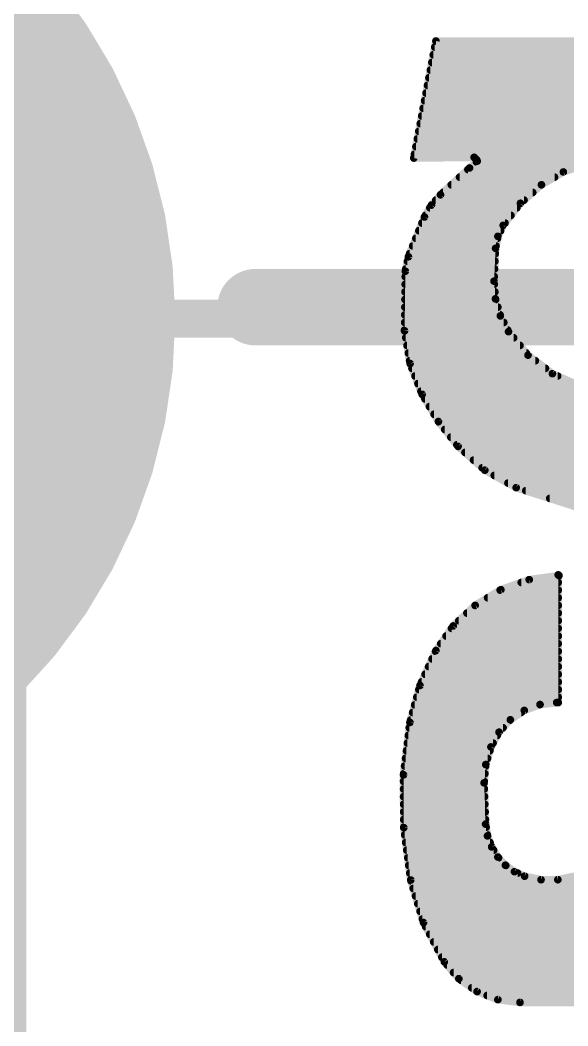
# Model space of a CAD drawing. Extents: x -36 to 72, y -18 to 26.
# Drawn here: x 8.87 to 10.69, y 16.917 to 20.257 of the extents above; entities that cross this region are included whole.
import ezdxf

# ---------------------------------------------------------------- set-up
doc = ezdxf.new("R2010")
doc.units = 0
for name, color, linetype in [('1', 12, 'CONTINUOUS'), ('17', 110, 'CONTINUOUS'), ('21', 41, 'CONTINUOUS'), ('22', 40, 'CONTINUOUS'), ('29', 253, 'CONTINUOUS'), ('30', 253, 'CONTINUOUS'), ('51', 53, 'CONTINUOUS')]:
    doc.layers.add(name, color=color, linetype=linetype)

# ---------------------------------------------------------------- blocks, each defined once
blk = doc.blocks.new('ROUNDP')
at = {"const_width": 0.5}
blk.add_lwpolyline([(0, -0.25, 1), (0, 0.25, 1), (0, -0.25)], format="xyb", dxfattribs=at)

msp = doc.modelspace()

# ---------------------------------------------------------------- linework, layer by layer
at = {"layer": '1', "const_width": 2.54}
msp.add_lwpolyline([(7.62, 19.2659), (7.62, 6.1341)], dxfattribs=at)
at = {"layer": '1', "const_width": 1.27}
msp.add_lwpolyline([(8.255, 19.2659, 1), (6.985, 19.2659)], format="xyb", dxfattribs=at)
at = {"layer": '21', "const_width": 0.254}
msp.add_lwpolyline([(9.652, 19.304), (11.43, 19.304)], dxfattribs=at)
at = {"layer": '21', "const_width": 0.127}
msp.add_lwpolyline([(9.652, 19.3675, 1), (9.652, 19.2405)], format="xyb", dxfattribs=at)
at = {"layer": '22', "const_width": 0.0254}
for points in [[(10.2514, 20.1879), (10.1778, 19.7993)], [(10.2476, 20.1676), (12.3271, 20.1676)], [(12.3088, 20.1879), (10.2514, 20.1879)], [(10.2427, 20.1422), (12.35, 20.1422)], [(10.2379, 20.1168), (12.3729, 20.1168)], [(10.2283, 20.066), (12.4187, 20.066)], [(10.2331, 20.0914), (12.3958, 20.0914)], [(10.2235, 20.0406), (12.4417, 20.0406)], [(10.2187, 20.0152), (12.4646, 20.0152)], [(10.2091, 19.9644), (12.5104, 19.9644)], [(10.2139, 19.9898), (12.4875, 19.9898)], [(10.2043, 19.939), (12.5333, 19.939)], [(10.1995, 19.9136), (12.5562, 19.9136)], [(10.1898, 19.8628), (12.602, 19.8628)], [(10.1946, 19.8882), (12.5791, 19.8882)], [(10.185, 19.8374), (12.6249, 19.8374)], [(10.1778, 19.7993), (10.3784, 19.8018)], [(10.1802, 19.812), (12.6478, 19.812)], [(10.3784, 19.8018), (10.3861, 19.7942)], [(10.3632, 19.7663), (10.2667, 19.6774)], [(10.3886, 19.7891), (10.3632, 19.7663)], [(10.3858, 19.7866), (10.8004, 19.7866)], [(10.3861, 19.7942), (10.3886, 19.7891)], [(10.6748, 19.753), (10.7546, 19.7804)], [(10.3301, 19.7358), (10.6455, 19.7358)], [(10.3577, 19.7612), (10.6987, 19.7612)], [(10.602, 19.7104), (10.6748, 19.753)], [(10.3025, 19.7104), (10.602, 19.7104)], [(10.5322, 19.649), (10.602, 19.7104)], [(10.2667, 19.6774), (10.2366, 19.643)], [(10.275, 19.685), (10.5731, 19.685)], [(10.2366, 19.643), (10.2133, 19.6037)], [(10.2313, 19.6342), (10.5206, 19.6342)], [(10.2511, 19.6596), (10.5442, 19.6596)], [(10.475, 19.5758), (10.5322, 19.649)], [(10.2133, 19.6037), (10.16, 19.4716)], [(10.2163, 19.6088), (10.5008, 19.6088)], [(10.2051, 19.5834), (10.4809, 19.5834)], [(10.4575, 19.5393), (10.475, 19.5758)], [(10.1846, 19.5326), (10.4562, 19.5326)], [(10.1949, 19.558), (10.4665, 19.558)], [(10.4496, 19.4996), (10.4575, 19.5393)], [(10.1744, 19.5072), (10.4511, 19.5072)], [(10.4445, 19.3904), (10.4496, 19.4996)], [(10.16, 19.4716), (10.1498, 19.4234)], [(10.1641, 19.4818), (10.4488, 19.4818)], [(10.1514, 19.431), (10.4464, 19.431)], [(10.1568, 19.4564), (10.4476, 19.4564)], [(10.1498, 19.4234), (10.1473, 19.2253)], [(10.1496, 19.4056), (10.4452, 19.4056)], [(10.1493, 19.3802), (10.4453, 19.3802)], [(10.4492, 19.3316), (10.4445, 19.3904)], [(10.1486, 19.3294), (10.4499, 19.3294)], [(10.1489, 19.3548), (10.4474, 19.3548)], [(10.4655, 19.275), (10.4492, 19.3316)], [(10.1483, 19.304), (10.4572, 19.304)], [(10.148, 19.2786), (10.4645, 19.2786)], [(10.4927, 19.2227), (10.4655, 19.275)], [(10.1477, 19.2532), (10.4769, 19.2532)], [(10.1473, 19.2278), (10.4901, 19.2278)], [(10.1473, 19.2253), (10.1657, 19.1168)], [(10.1512, 19.2024), (10.5096, 19.2024)], [(10.5576, 19.1446), (10.4927, 19.2227)], [(10.1555, 19.177), (10.5307, 19.177)], [(10.1598, 19.1516), (10.5518, 19.1516)], [(10.6384, 19.0832), (10.5576, 19.1446)], [(10.1641, 19.1262), (10.5818, 19.1262)], [(10.1657, 19.1168), (10.2057, 19.0144)], [(10.1719, 19.1008), (10.6152, 19.1008)], [(10.1819, 19.0754), (10.6558, 19.0754)], [(10.731, 19.0416), (10.6384, 19.0832)], [(10.1918, 19.05), (10.7124, 19.05)], [(10.2017, 19.0246), (10.8179, 19.0246)], [(10.2057, 19.0144), (10.2598, 18.9242)], [(10.2148, 18.9992), (11.723, 18.9992)], [(10.23, 18.9738), (11.7098, 18.9738)], [(10.2453, 18.9484), (11.6966, 18.9484)], [(10.2598, 18.9242), (10.3251, 18.8417)], [(10.2607, 18.923), (11.682, 18.923)], [(10.2808, 18.8976), (11.6627, 18.8976)], [(10.3009, 18.8722), (11.6434, 18.8722)], [(10.3211, 18.8468), (11.6225, 18.8468)], [(10.3251, 18.8417), (10.4141, 18.7626)], [(10.3479, 18.8214), (11.5952, 18.8214)], [(10.3765, 18.796), (11.568, 18.796)], [(10.4051, 18.7706), (11.5337, 18.7706)], [(10.4141, 18.7626), (10.5181, 18.7046)], [(10.4453, 18.7452), (11.4947, 18.7452)], [(10.4908, 18.7198), (11.4557, 18.7198)], [(10.5181, 18.7046), (10.7294, 18.6372)], [(10.5501, 18.6944), (11.4054, 18.6944)], [(10.6297, 18.669), (11.346, 18.669)], [(10.4672, 18.3656), (10.5614, 18.399)], [(10.5614, 18.399), (10.6604, 18.4125)], [(10.6578, 18.415), (10.6578, 17.9908)], [(10.6604, 18.4125), (10.6578, 18.415)], [(10.3818, 18.3136), (10.4672, 18.3656)], [(10.465, 18.3642), (10.6578, 18.3642)], [(10.5349, 18.3896), (10.6578, 18.3896)], [(10.4232, 18.3388), (10.6578, 18.3388)], [(10.3089, 18.2453), (10.3818, 18.3136)], [(10.3816, 18.3134), (10.6578, 18.3134)], [(10.3274, 18.2626), (10.6578, 18.2626)], [(10.3545, 18.288), (10.6578, 18.288)], [(10.2514, 18.1635), (10.3089, 18.2453)], [(10.3032, 18.2372), (10.6578, 18.2372)], [(10.2853, 18.2118), (10.6578, 18.2118)], [(10.1985, 18.0477), (10.2514, 18.1635)], [(10.2503, 18.161), (10.6578, 18.161)], [(10.2675, 18.1864), (10.6578, 18.1864)], [(10.2387, 18.1356), (10.6578, 18.1356)], [(10.2271, 18.1102), (10.6578, 18.1102)], [(10.2039, 18.0594), (10.6578, 18.0594)], [(10.2155, 18.0848), (10.6578, 18.0848)], [(10.1651, 17.9248), (10.1985, 18.0477)], [(10.1948, 18.034), (10.6578, 18.034)], [(10.1879, 18.0086), (10.6578, 18.0086)], [(10.181, 17.9832), (10.5946, 17.9832)], [(10.5451, 17.9648), (10.4988, 17.9336)], [(10.5974, 17.9842), (10.5451, 17.9648)], [(10.6528, 17.9908), (10.5974, 17.9842)], [(10.6578, 17.9908), (10.6528, 17.9908)], [(10.1672, 17.9324), (10.4977, 17.9324)], [(10.1741, 17.9578), (10.5347, 17.9578)], [(10.4988, 17.9336), (10.4612, 17.8924)], [(10.1438, 17.7507), (10.1651, 17.9248)], [(10.1629, 17.907), (10.4745, 17.907)], [(10.4612, 17.8924), (10.4343, 17.8435)], [(10.1598, 17.8816), (10.4552, 17.8816)], [(10.1536, 17.8308), (10.4306, 17.8308)], [(10.1567, 17.8562), (10.4413, 17.8562)], [(10.4343, 17.8435), (10.417, 17.7849)], [(10.1505, 17.8054), (10.4231, 17.8054)], [(10.1474, 17.78), (10.4166, 17.78)], [(10.417, 17.7849), (10.4115, 17.7241)], [(10.1446, 17.5754), (10.1438, 17.7507)], [(10.1439, 17.7292), (10.412, 17.7292)], [(10.1443, 17.7546), (10.4143, 17.7546)], [(10.144, 17.7038), (10.4122, 17.7038)], [(10.4115, 17.7241), (10.4165, 17.587)], [(10.1441, 17.6784), (10.4132, 17.6784)], [(10.1442, 17.653), (10.4141, 17.653)], [(10.1444, 17.6276), (10.415, 17.6276)], [(10.1445, 17.6022), (10.4159, 17.6022)], [(10.1446, 17.5768), (10.4182, 17.5768)], [(10.1676, 17.4015), (10.1446, 17.5754)], [(10.4165, 17.587), (10.4229, 17.5482)], [(10.1478, 17.5514), (10.4224, 17.5514)], [(10.1511, 17.526), (10.4312, 17.526)], [(10.4229, 17.5482), (10.4366, 17.5113)], [(10.1545, 17.5006), (10.4432, 17.5006)], [(10.4366, 17.5113), (10.4572, 17.4777)], [(10.1579, 17.4752), (10.4595, 17.4752)], [(10.4572, 17.4777), (10.4823, 17.4506)], [(10.1612, 17.4498), (10.4835, 17.4498)], [(10.1646, 17.4244), (10.5231, 17.4244)], [(10.4823, 17.4506), (10.5123, 17.4292)], [(10.5123, 17.4292), (10.5461, 17.4142)], [(10.2101, 17.2601), (10.1676, 17.4015)], [(10.1684, 17.399), (11.0134, 17.399)], [(10.5461, 17.4142), (10.6007, 17.4025)], [(10.6007, 17.4025), (10.6566, 17.4025)], [(10.6566, 17.4025), (10.7112, 17.4142)], [(10.176, 17.3736), (11.0134, 17.3736)], [(10.1836, 17.3482), (11.0134, 17.3482)], [(10.1913, 17.3228), (11.0134, 17.3228)], [(10.1989, 17.2974), (11.0134, 17.2974)], [(10.2065, 17.272), (11.0134, 17.272)], [(10.2794, 17.1298), (10.2101, 17.2601)], [(10.2173, 17.2466), (11.0134, 17.2466)], [(10.2308, 17.2212), (11.0134, 17.2212)], [(10.2443, 17.1958), (11.0134, 17.1958)], [(10.2578, 17.1704), (11.0134, 17.1704)], [(10.2713, 17.145), (11.0134, 17.145)], [(10.3277, 17.0736), (10.2794, 17.1298)], [(10.2882, 17.1196), (11.0134, 17.1196)], [(10.31, 17.0942), (11.0134, 17.0942)], [(10.3882, 17.0309), (10.3277, 17.0736)], [(10.3345, 17.0688), (11.0134, 17.0688)], [(10.3705, 17.0434), (11.0134, 17.0434)], [(10.4573, 17.0042), (10.3882, 17.0309)], [(10.4216, 17.018), (11.0134, 17.018)], [(10.5308, 16.9951), (10.4573, 17.0042)], [(11.0134, 16.9951), (10.5308, 16.9951)]]:
    msp.add_lwpolyline(points, dxfattribs=at)
at = {"layer": '22', "const_width": 0.0127}
for points in [[(10.2476, 20.174, 1), (10.2476, 20.1612)], [(10.2514, 20.1943, 1), (10.2514, 20.1816)], [(10.2576, 20.1867, 1), (10.2452, 20.1891)], [(10.2427, 20.1486, 1), (10.2427, 20.1359)], [(10.2379, 20.1232, 1), (10.2379, 20.1105)], [(10.2283, 20.0724, 1), (10.2283, 20.0597)], [(10.2331, 20.0978, 1), (10.2331, 20.085)], [(10.2235, 20.047, 1), (10.2235, 20.0343)], [(10.2187, 20.0216, 1), (10.2187, 20.0088)], [(10.2091, 19.9708, 1), (10.2091, 19.9581)], [(10.2139, 19.9962, 1), (10.2139, 19.9835)], [(10.2043, 19.9454, 1), (10.2043, 19.9326)], [(10.1995, 19.92, 1), (10.1995, 19.9073)], [(10.1898, 19.8692, 1), (10.1898, 19.8564)], [(10.1946, 19.8946, 1), (10.1946, 19.8819)], [(10.185, 19.8438, 1), (10.185, 19.8311)], [(10.1777, 19.8056, 1), (10.1779, 19.793)], [(10.1802, 19.8184, 1), (10.1802, 19.8056)], [(10.3829, 19.8063, 1), (10.3739, 19.7973)], [(10.3785, 19.7955, 1), (10.3783, 19.8081)], [(10.1716, 19.8005, 1), (10.184, 19.7981)], [(10.359, 19.771, 1), (10.3674, 19.7616)], [(10.3675, 19.7616, 1), (10.3589, 19.771)], [(10.3858, 19.793, 1), (10.3858, 19.7802)], [(10.3918, 19.797, 1), (10.3804, 19.7914)], [(10.3816, 19.7897, 1), (10.3906, 19.7987)], [(10.3829, 19.7863, 1), (10.3943, 19.7919)], [(10.3928, 19.7844, 1), (10.3844, 19.7938)], [(10.3301, 19.7422, 1), (10.3301, 19.7294)], [(10.3577, 19.7676, 1), (10.3577, 19.7549)], [(10.6455, 19.7294, 1), (10.6455, 19.7422)], [(10.6728, 19.759, 1), (10.6769, 19.747)], [(10.678, 19.7475, 1), (10.6716, 19.7585)], [(10.3025, 19.7168, 1), (10.3025, 19.704)], [(10.5988, 19.7159, 1), (10.6052, 19.7049)], [(10.6062, 19.7056, 1), (10.5978, 19.7152)], [(10.602, 19.704, 1), (10.602, 19.7168)], [(10.2624, 19.6821, 1), (10.271, 19.6727)], [(10.2715, 19.6732, 1), (10.2619, 19.6816)], [(10.275, 19.6914, 1), (10.275, 19.6787)], [(10.5731, 19.6787, 1), (10.5731, 19.6914)], [(10.2313, 19.6406, 1), (10.2313, 19.6278)], [(10.2318, 19.6472, 1), (10.2413, 19.6389)], [(10.242, 19.6398, 1), (10.2311, 19.6463)], [(10.2511, 19.666, 1), (10.2511, 19.6532)], [(10.5206, 19.6278, 1), (10.5206, 19.6406)], [(10.528, 19.6538, 1), (10.5364, 19.6443)], [(10.5372, 19.6451, 1), (10.5272, 19.653)], [(10.5442, 19.6532, 1), (10.5442, 19.666)], [(10.2078, 19.6069, 1), (10.2188, 19.6005)], [(10.2192, 19.6013, 1), (10.2074, 19.6061)], [(10.2163, 19.6152, 1), (10.2163, 19.6025)], [(10.5008, 19.6025, 1), (10.5008, 19.6152)], [(10.2051, 19.5898, 1), (10.2051, 19.577)], [(10.47, 19.5797, 1), (10.48, 19.5719)], [(10.4807, 19.5731, 1), (10.4693, 19.5785)], [(10.4809, 19.577, 1), (10.4809, 19.5898)], [(10.1846, 19.539, 1), (10.1846, 19.5263)], [(10.1949, 19.5644, 1), (10.1949, 19.5516)], [(10.4518, 19.542, 1), (10.4633, 19.5365)], [(10.4638, 19.538, 1), (10.4513, 19.5405)], [(10.4562, 19.5263, 1), (10.4562, 19.539)], [(10.4665, 19.5516, 1), (10.4665, 19.5644)], [(10.1744, 19.5136, 1), (10.1744, 19.5008)], [(10.4559, 19.4993, 1), (10.4433, 19.4999)], [(10.4511, 19.5008, 1), (10.4511, 19.5136)], [(10.1541, 19.474, 1), (10.1659, 19.4692)], [(10.1662, 19.4703, 1), (10.1538, 19.4729)], [(10.1641, 19.4882, 1), (10.1641, 19.4754)], [(10.4434, 19.5008, 1), (10.4558, 19.4984)], [(10.4488, 19.4754, 1), (10.4488, 19.4882)], [(10.1514, 19.4374, 1), (10.1514, 19.4246)], [(10.1568, 19.4628, 1), (10.1568, 19.4501)], [(10.4464, 19.4246, 1), (10.4464, 19.4374)], [(10.4476, 19.4501, 1), (10.4476, 19.4628)], [(10.1496, 19.412, 1), (10.1496, 19.3992)], [(10.1436, 19.4247, 1), (10.156, 19.4221)], [(10.1561, 19.4233, 1), (10.1435, 19.4235)], [(10.4452, 19.3992, 1), (10.4452, 19.412)], [(10.1493, 19.3866, 1), (10.1493, 19.3739)], [(10.4508, 19.3909, 1), (10.4382, 19.3899)], [(10.4382, 19.3907, 1), (10.4508, 19.3901)], [(10.4453, 19.3739, 1), (10.4453, 19.3866)], [(10.1486, 19.3358, 1), (10.1486, 19.323)], [(10.1489, 19.3612, 1), (10.1489, 19.3484)], [(10.4553, 19.3334, 1), (10.4431, 19.3299)], [(10.4474, 19.3484, 1), (10.4474, 19.3612)], [(10.4499, 19.323, 1), (10.4499, 19.3358)], [(10.1483, 19.3104, 1), (10.1483, 19.2977)], [(10.4429, 19.3311, 1), (10.4556, 19.3322)], [(10.4572, 19.2977, 1), (10.4572, 19.3104)], [(10.148, 19.285, 1), (10.148, 19.2722)], [(10.4712, 19.2779, 1), (10.4599, 19.2721)], [(10.4594, 19.2732, 1), (10.4716, 19.2768)], [(10.4645, 19.2722, 1), (10.4645, 19.285)], [(10.1477, 19.2596, 1), (10.1477, 19.2468)], [(10.4769, 19.2468, 1), (10.4769, 19.2596)], [(10.1473, 19.2342, 1), (10.1473, 19.2215)], [(10.1536, 19.2264, 1), (10.141, 19.2242)], [(10.141, 19.2254, 1), (10.1536, 19.2252)], [(10.1512, 19.2088, 1), (10.1512, 19.196)], [(10.4976, 19.2268, 1), (10.4878, 19.2186)], [(10.4871, 19.2198, 1), (10.4983, 19.2256)], [(10.4901, 19.2215, 1), (10.4901, 19.2342)], [(10.5096, 19.196, 1), (10.5096, 19.2088)], [(10.1555, 19.1834, 1), (10.1555, 19.1706)], [(10.5307, 19.1706, 1), (10.5307, 19.1834)], [(10.1598, 19.158, 1), (10.1598, 19.1453)], [(10.5614, 19.1497, 1), (10.5537, 19.1396)], [(10.5518, 19.1453, 1), (10.5518, 19.158)], [(10.5527, 19.1406, 1), (10.5624, 19.1487)], [(10.1641, 19.1326, 1), (10.1641, 19.1198)], [(10.1716, 19.1192, 1), (10.1597, 19.1145)], [(10.1594, 19.1158, 1), (10.1719, 19.1179)], [(10.1719, 19.1072, 1), (10.1719, 19.0944)], [(10.5818, 19.1198, 1), (10.5818, 19.1326)], [(10.6152, 19.0944, 1), (10.6152, 19.1072)], [(10.1819, 19.0818, 1), (10.1819, 19.0691)], [(10.641, 19.089, 1), (10.6358, 19.0774)], [(10.6345, 19.0781, 1), (10.6422, 19.0883)], [(10.6558, 19.0691, 1), (10.6558, 19.0818)], [(10.1918, 19.0564, 1), (10.1918, 19.0436)], [(10.2017, 19.031, 1), (10.2017, 19.0182)], [(10.2111, 19.0177, 1), (10.2003, 19.0111)], [(10.1998, 19.0121, 1), (10.2116, 19.0167)], [(10.2148, 19.0056, 1), (10.2148, 18.9929)], [(10.23, 18.9802, 1), (10.23, 18.9674)], [(10.2453, 18.9548, 1), (10.2453, 18.942)], [(10.2648, 18.9281, 1), (10.2548, 18.9202)], [(10.2607, 18.9294, 1), (10.2607, 18.9167)], [(10.2543, 18.9209, 1), (10.2652, 18.9274)], [(10.2808, 18.904, 1), (10.2808, 18.8912)], [(10.3009, 18.8786, 1), (10.3009, 18.8658)], [(10.3211, 18.8532, 1), (10.3211, 18.8405)], [(10.3293, 18.8464, 1), (10.3209, 18.837)], [(10.3201, 18.8378, 1), (10.3301, 18.8456)], [(10.3479, 18.8278, 1), (10.3479, 18.815)], [(10.3765, 18.8024, 1), (10.3765, 18.7896)], [(10.4051, 18.777, 1), (10.4051, 18.7643)], [(10.4172, 18.7681, 1), (10.411, 18.757)], [(10.4099, 18.7578, 1), (10.4183, 18.7673)], [(10.4453, 18.7516, 1), (10.4453, 18.7388)], [(10.4908, 18.7262, 1), (10.4908, 18.7134)], [(10.52, 18.7106, 1), (10.5162, 18.6986)], [(10.515, 18.6991, 1), (10.5212, 18.7101)], [(10.5501, 18.7008, 1), (10.5501, 18.6881)], [(10.6297, 18.6754, 1), (10.6297, 18.6626)], [(10.5605, 18.4053, 1), (10.5622, 18.3927)], [(10.5635, 18.393, 1), (10.5592, 18.405)], [(10.6622, 18.4196, 1), (10.6534, 18.4104)], [(10.6641, 18.415, 1), (10.6515, 18.415)], [(10.656, 18.4079, 1), (10.6648, 18.4171)], [(10.6613, 18.4062, 1), (10.6595, 18.4188)], [(10.465, 18.3706, 1), (10.465, 18.3578)], [(10.4651, 18.3715, 1), (10.4693, 18.3596)], [(10.4705, 18.3601, 1), (10.4639, 18.371)], [(10.5349, 18.396, 1), (10.5349, 18.3833)], [(10.6578, 18.3833, 1), (10.6578, 18.396)], [(10.6578, 18.3578, 1), (10.6578, 18.3706)], [(10.4232, 18.3452, 1), (10.4232, 18.3325)], [(10.6578, 18.3325, 1), (10.6578, 18.3452)], [(10.3816, 18.3198, 1), (10.3816, 18.3071)], [(10.3785, 18.319, 1), (10.3851, 18.3082)], [(10.3862, 18.309, 1), (10.3775, 18.3182)], [(10.6578, 18.3071, 1), (10.6578, 18.3198)], [(10.3274, 18.269, 1), (10.3274, 18.2563)], [(10.3545, 18.2944, 1), (10.3545, 18.2816)], [(10.6578, 18.2816, 1), (10.6578, 18.2944)], [(10.6578, 18.2563, 1), (10.6578, 18.269)], [(10.3032, 18.2436, 1), (10.3032, 18.2309)], [(10.3045, 18.2499, 1), (10.3132, 18.2406)], [(10.3141, 18.2416, 1), (10.3037, 18.2489)], [(10.6578, 18.2309, 1), (10.6578, 18.2436)], [(10.2853, 18.2182, 1), (10.2853, 18.2054)], [(10.6578, 18.2054, 1), (10.6578, 18.2182)], [(10.2503, 18.1674, 1), (10.2503, 18.1547)], [(10.2462, 18.1672, 1), (10.2566, 18.1598)], [(10.2572, 18.1609, 1), (10.2456, 18.1661)], [(10.2675, 18.1928, 1), (10.2675, 18.1801)], [(10.6578, 18.1801, 1), (10.6578, 18.1928)], [(10.6578, 18.1547, 1), (10.6578, 18.1674)], [(10.2387, 18.142, 1), (10.2387, 18.1292)], [(10.6578, 18.1292, 1), (10.6578, 18.142)], [(10.2271, 18.1166, 1), (10.2271, 18.1039)], [(10.6578, 18.1039, 1), (10.6578, 18.1166)], [(10.2039, 18.0658, 1), (10.2039, 18.053)], [(10.2155, 18.0912, 1), (10.2155, 18.0785)], [(10.6578, 18.0785, 1), (10.6578, 18.0912)], [(10.6578, 18.053, 1), (10.6578, 18.0658)], [(10.1948, 18.0404, 1), (10.1948, 18.0277)], [(10.1927, 18.0503, 1), (10.2043, 18.045)], [(10.2046, 18.046, 1), (10.1924, 18.0493)], [(10.6578, 18.0277, 1), (10.6578, 18.0404)], [(10.1879, 18.015, 1), (10.1879, 18.0023)], [(10.6578, 18.0023, 1), (10.6578, 18.015)], [(10.181, 17.9896, 1), (10.181, 17.9768)], [(10.5429, 17.9707, 1), (10.5473, 17.9588)], [(10.5486, 17.9595, 1), (10.5415, 17.9701)], [(10.5966, 17.9905, 1), (10.5981, 17.9779)], [(10.5946, 17.9768, 1), (10.5946, 17.9896)], [(10.5996, 17.9783, 1), (10.5952, 17.9902)], [(10.6528, 17.9972, 1), (10.6528, 17.9844)], [(10.6515, 17.9908, 1), (10.6641, 17.9908)], [(10.6535, 17.9845, 1), (10.6521, 17.9971)], [(10.6578, 17.9844, 1), (10.6578, 17.9972)], [(10.1672, 17.9388, 1), (10.1672, 17.9261)], [(10.1741, 17.9642, 1), (10.1741, 17.9515)], [(10.4953, 17.9389, 1), (10.5024, 17.9283)], [(10.5035, 17.9293, 1), (10.4941, 17.9379)], [(10.4977, 17.9261, 1), (10.4977, 17.9388)], [(10.5347, 17.9515, 1), (10.5347, 17.9642)], [(10.1629, 17.9134, 1), (10.1629, 17.9006)], [(10.1714, 17.924, 1), (10.1588, 17.9256)], [(10.159, 17.9265, 1), (10.1712, 17.9231)], [(10.4667, 17.8893, 1), (10.4556, 17.8955)], [(10.4745, 17.9006, 1), (10.4745, 17.9134)], [(10.1598, 17.888, 1), (10.1598, 17.8753)], [(10.4565, 17.8967, 1), (10.4659, 17.8881)], [(10.4552, 17.8753, 1), (10.4552, 17.888)], [(10.1536, 17.8372, 1), (10.1536, 17.8244)], [(10.1567, 17.8626, 1), (10.1567, 17.8498)], [(10.4287, 17.8466, 1), (10.4399, 17.8404)], [(10.4404, 17.8417, 1), (10.4282, 17.8453)], [(10.4306, 17.8244, 1), (10.4306, 17.8372)], [(10.4413, 17.8498, 1), (10.4413, 17.8626)], [(10.1505, 17.8118, 1), (10.1505, 17.7991)], [(10.4231, 17.7991, 1), (10.4231, 17.8118)], [(10.1474, 17.7864, 1), (10.1474, 17.7736)], [(10.4234, 17.7843, 1), (10.4107, 17.7855)], [(10.411, 17.7867, 1), (10.4231, 17.7831)], [(10.4166, 17.7736, 1), (10.4166, 17.7864)], [(10.1501, 17.7508, 1), (10.1374, 17.7507)], [(10.1375, 17.7515, 1), (10.1501, 17.75)], [(10.1439, 17.7356, 1), (10.1439, 17.7229)], [(10.1443, 17.761, 1), (10.1443, 17.7482)], [(10.412, 17.7229, 1), (10.412, 17.7356)], [(10.4143, 17.7482, 1), (10.4143, 17.761)], [(10.144, 17.7102, 1), (10.144, 17.6974)], [(10.4178, 17.7243, 1), (10.4052, 17.7239)], [(10.4052, 17.7247, 1), (10.4178, 17.7235)], [(10.4122, 17.6974, 1), (10.4122, 17.7102)], [(10.1441, 17.6848, 1), (10.1441, 17.672)], [(10.4132, 17.672, 1), (10.4132, 17.6848)], [(10.1442, 17.6594, 1), (10.1442, 17.6467)], [(10.1444, 17.634, 1), (10.1444, 17.6212)], [(10.4141, 17.6467, 1), (10.4141, 17.6594)], [(10.415, 17.6212, 1), (10.415, 17.634)], [(10.1445, 17.6086, 1), (10.1445, 17.5958)], [(10.4159, 17.5958, 1), (10.4159, 17.6086)], [(10.1446, 17.5832, 1), (10.1446, 17.5705)], [(10.1509, 17.5762, 1), (10.1383, 17.5745)], [(10.1383, 17.5753, 1), (10.151, 17.5754)], [(10.4228, 17.588, 1), (10.4102, 17.586)], [(10.4102, 17.5868, 1), (10.4228, 17.5872)], [(10.4182, 17.5705, 1), (10.4182, 17.5832)], [(10.1478, 17.5578, 1), (10.1478, 17.545)], [(10.1511, 17.5324, 1), (10.1511, 17.5196)], [(10.4289, 17.5504, 1), (10.417, 17.5459)], [(10.4166, 17.5471, 1), (10.4292, 17.5492)], [(10.4224, 17.545, 1), (10.4224, 17.5578)], [(10.4312, 17.5196, 1), (10.4312, 17.5324)], [(10.1545, 17.507, 1), (10.1545, 17.4943)], [(10.4421, 17.5146, 1), (10.4312, 17.508)], [(10.4307, 17.5091, 1), (10.4426, 17.5135)], [(10.4432, 17.4943, 1), (10.4432, 17.507)], [(10.1579, 17.4816, 1), (10.1579, 17.4688)], [(10.4619, 17.482, 1), (10.4525, 17.4734)], [(10.4518, 17.4744, 1), (10.4626, 17.481)], [(10.4595, 17.4688, 1), (10.4595, 17.4816)], [(10.1612, 17.4562, 1), (10.1612, 17.4434)], [(10.1646, 17.4308, 1), (10.1646, 17.4181)], [(10.486, 17.4558, 1), (10.4786, 17.4455)], [(10.4776, 17.4463, 1), (10.487, 17.4549)], [(10.4835, 17.4434, 1), (10.4835, 17.4562)], [(10.5149, 17.435, 1), (10.5098, 17.4234)], [(10.5087, 17.424, 1), (10.516, 17.4343)], [(10.5231, 17.4181, 1), (10.5231, 17.4308)], [(10.1737, 17.4033, 1), (10.1615, 17.3997)], [(10.1613, 17.4007, 1), (10.1739, 17.4023)], [(10.1684, 17.4054, 1), (10.1684, 17.3926)], [(10.5474, 17.4204, 1), (10.5448, 17.408)], [(10.5435, 17.4084, 1), (10.5487, 17.42)], [(10.6007, 17.4089, 1), (10.6007, 17.3962)], [(10.5994, 17.3963, 1), (10.602, 17.4087)], [(10.6553, 17.4087, 1), (10.6579, 17.3963)], [(10.6566, 17.3962, 1), (10.6566, 17.4089)], [(10.176, 17.38, 1), (10.176, 17.3672)], [(10.1836, 17.3546, 1), (10.1836, 17.3419)], [(10.1913, 17.3292, 1), (10.1913, 17.3164)], [(10.1989, 17.3038, 1), (10.1989, 17.291)], [(10.2065, 17.2784, 1), (10.2065, 17.2657)], [(10.2157, 17.2631, 1), (10.2045, 17.2571)], [(10.204, 17.2583, 1), (10.2162, 17.262)], [(10.2173, 17.253, 1), (10.2173, 17.2402)], [(10.2308, 17.2276, 1), (10.2308, 17.2148)], [(10.2443, 17.2022, 1), (10.2443, 17.1895)], [(10.2578, 17.1768, 1), (10.2578, 17.164)], [(10.2713, 17.1514, 1), (10.2713, 17.1386)], [(10.2842, 17.1339, 1), (10.2746, 17.1257)], [(10.2738, 17.1268, 1), (10.285, 17.1328)], [(10.2882, 17.126, 1), (10.2882, 17.1133)], [(10.31, 17.1006, 1), (10.31, 17.0878)], [(10.3314, 17.0788, 1), (10.324, 17.0684)], [(10.3229, 17.0695, 1), (10.3325, 17.0778)], [(10.3345, 17.0752, 1), (10.3345, 17.0624)], [(10.3705, 17.0498, 1), (10.3705, 17.0371)], [(10.3905, 17.0368, 1), (10.3859, 17.025)], [(10.3845, 17.0257, 1), (10.3919, 17.0361)], [(10.4216, 17.0244, 1), (10.4216, 17.0116)], [(10.4581, 17.0105, 1), (10.4565, 16.9979)], [(10.455, 16.9983, 1), (10.4596, 17.0101)], [(10.5308, 17.0015, 1), (10.5308, 16.9887)], [(10.53, 16.9888, 1), (10.5316, 17.0014)]]:
    msp.add_lwpolyline(points, format="xyb", dxfattribs=at)
at = {"layer": '51', "const_width": 0.127}
msp.add_lwpolyline([(11.3157, 19.2659), (-2.667, 19.2659)], dxfattribs=at)

# ---------------------------------------------------------------- block references
at = {"layer": '17', "xscale": 3.3274, "yscale": 3.3274, "rotation": 270}
msp.add_blockref('ROUNDP', (7.62, 19.2659), dxfattribs=at)
msp.add_blockref('ROUNDP', (7.62, 19.2659), dxfattribs=at)
msp.add_blockref('ROUNDP', (7.62, 19.2659), dxfattribs=at)
msp.add_blockref('ROUNDP', (7.62, 19.2659), dxfattribs=at)
at = {"layer": '29', "xscale": 3.5306, "yscale": 3.5306, "rotation": 270}
msp.add_blockref('ROUNDP', (7.62, 19.2659), dxfattribs=at)
at = {"layer": '30', "xscale": 3.5306, "yscale": 3.5306, "rotation": 270}
msp.add_blockref('ROUNDP', (7.62, 19.2659), dxfattribs=at)

doc.saveas('drawing.dxf')
